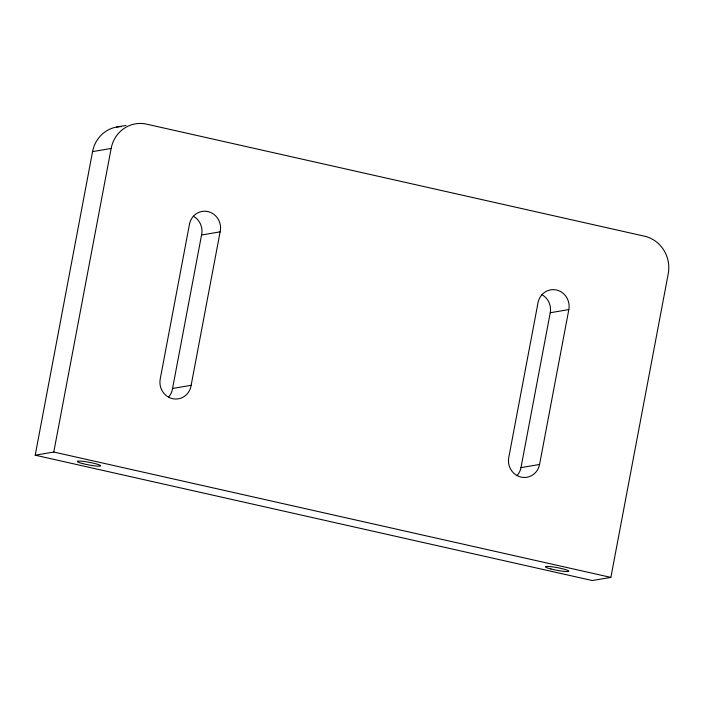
<?xml version="1.0" encoding="UTF-8"?>
<svg xmlns="http://www.w3.org/2000/svg" width="704" height="704" viewBox="0 0 704 704"><rect width="100%" height="100%" fill="white"/><g stroke="black" fill="none" stroke-linecap="round" stroke-linejoin="round"><path stroke-width="1.06" d="M189.473 224.215L160.204 379.104A16.5 15.682 80.4 0 0 172.911 398.746A16.5 15.682 80.4 0 0 191.136 385.326L220.132 231.845A16.5 15.682 80.4 0 0 208.261 211.658A16.5 15.682 80.4 0 0 189.473 224.215M517.123 475.517A16.5 15.682 80.4 0 0 520.978 467.614L550.246 312.734A16.5 15.682 80.4 0 0 541.957 294.712M539.563 464.473L568.832 309.584A16.5 15.682 80.4 0 0 556.125 289.934A16.5 15.682 80.4 0 0 537.9 303.354L508.895 456.834A16.5 15.682 80.4 0 0 520.775 477.03A16.5 15.682 80.4 0 0 539.554 464.464L520.986 467.614M92.558 151.606L111.144 148.456A31.733 30.149 80.4 0 1 146.617 124.15L644.459 236.183A31.733 30.149 80.4 0 1 668.228 273.821L610.87 577.403L592.284 580.545L35.2 455.189L92.558 151.606A31.733 30.149 80.4 0 1 121.581 126.588M35.2 455.189L53.777 452.038L111.144 148.456M168.52 397.153A16.5 15.682 80.4 0 0 172.559 388.476L201.555 234.995A16.5 15.682 80.4 0 0 193.327 216.225M116.723 127.019L126.016 125.444M201.555 234.995L220.132 231.845M550.246 312.734L568.832 309.584M172.55 388.476L191.136 385.326M53.777 452.038L610.87 577.403M82.711 463.602A11.845 1.338 10.7 0 0 100.558 465.828A11.845 1.338 10.7 0 0 83.503 461.393A11.845 1.338 10.7 0 0 82.711 463.602M550.933 568.973A11.845 1.338 10.7 0 0 568.779 571.199A11.845 1.338 10.7 0 0 551.725 566.755A11.845 1.338 10.7 0 0 550.933 568.973"/></g></svg>
